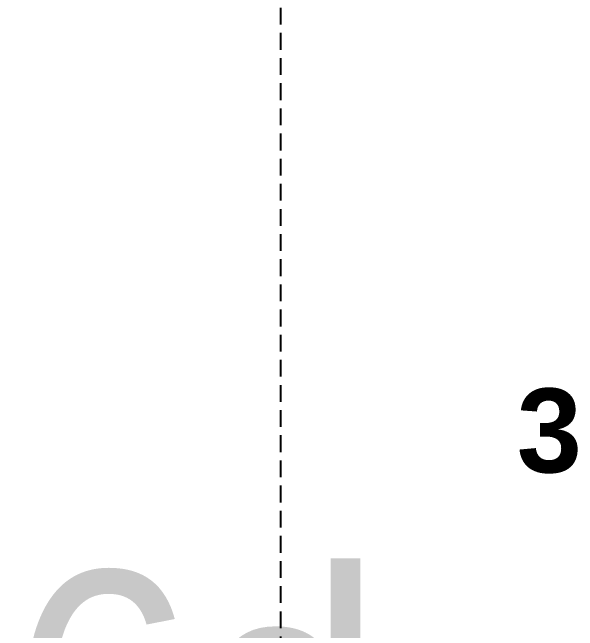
# Model space of a CAD drawing. Header units: metres. Extents: x 530603 to 531186, y 2673567 to 2673789.
# Drawn here: x 530909.01 to 530925.88, y 2673695.97 to 2673714.41 of the extents above; entities that cross this region are included whole.
import ezdxf
from ezdxf.enums import TextEntityAlignment as Align

# ---------------------------------------------------------------- set-up
doc = ezdxf.new("R2010")
doc.units = ezdxf.units.M
doc.linetypes.add('DASHED', pattern=[0.75, 0.5, -0.25])
for name, color, linetype in [('IDT', 7, 'Continuous'), ('MMS Block Numbering', 7, 'Continuous'), ('Section Marking BL-18', 2, 'Continuous')]:
    doc.layers.add(name, color=color, linetype=linetype)
doc.styles.add('Adani Regular', font='Adani Regular.ttf')
doc.styles.add('BoldTextStyle', font='arialbd.ttf')

# ---------------------------------------------------------------- blocks, each defined once
blk = doc.blocks.new('IDT')
at = {"layer": 'IDT', "color": 243, "linetype": 'DASHED'}
blk.add_lwpolyline([(45.5, 32.586), (45.5, -4.032), (0, -4.032), (0, 32.586)], close=True, dxfattribs=at)

msp = doc.modelspace()

# ---------------------------------------------------------------- block references
at = {"layer": 'IDT', "color": 8, "rotation": 180}
msp.add_blockref('IDT', (530917.011, 2673720.259), dxfattribs=at)

# ---------------------------------------------------------------- texts
at = {"layer": 'MMS Block Numbering', "insert": (530910.024, 2673687.673), "char_height": 7.5, "attachment_point": 5, "style": 'Adani Regular'}
msp.add_mtext_dynamic_manual_height_columns('A16d-\\PBL-18', width=41.53538, gutter_width=1, heights=[0], dxfattribs=at)
at = {"layer": 'Section Marking BL-18', "color": 94, "true_color": 0x00a500, "style": 'BoldTextStyle'}
msp.add_text('3', height=2.5, dxfattribs=at).set_placement((530925.034, 2673701.937), align=Align.MIDDLE_CENTER)

doc.saveas('drawing.dxf')
